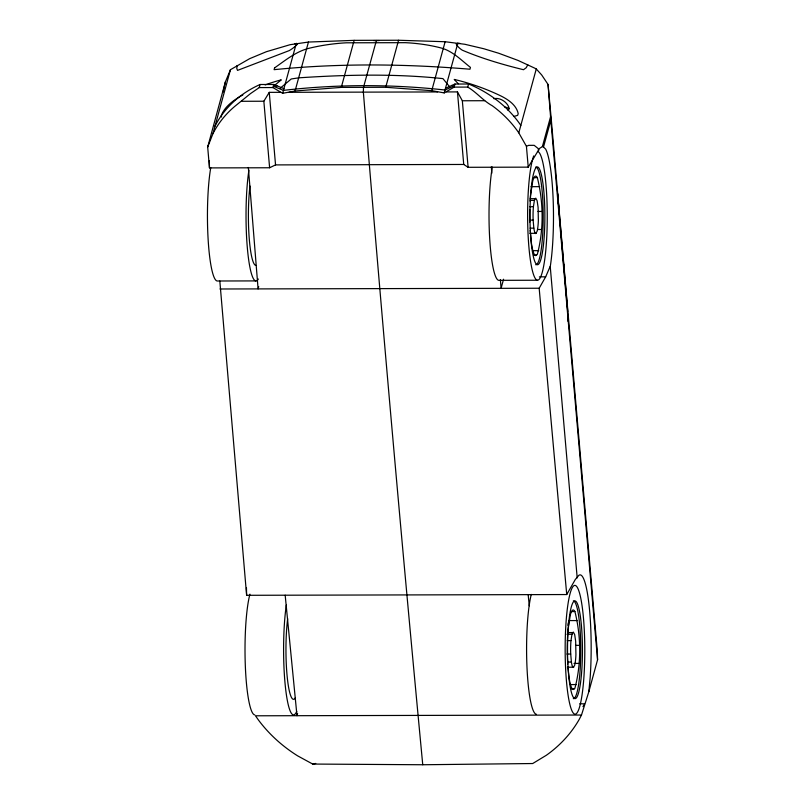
<?xml version="1.0" encoding="UTF-8"?>
<svg xmlns="http://www.w3.org/2000/svg" width="805" height="805" viewBox="0 0 805 805"><rect width="100%" height="100%" fill="white"/><g stroke="black" fill="none" stroke-linecap="round" stroke-linejoin="round"><path stroke-width="1.21" d="M551.033 123.376L551.244 119.019L548.054 84.445L541.654 74.915L536.271 68.968L534.379 67.982L518.068 60.435L498.788 53.271L483.855 48.763L464.867 44.285L445.125 41.729L398.576 40.25L354.15 40.351L308.446 42.051L290.092 44.698L266.395 51.701L249.671 58.664L230.461 69.693L225.37 81.939L207.68 147.073L209.481 167.903L269.615 167.762L275.541 164.904L463.73 164.462L468.108 167.299L528.231 167.148L539.541 148.422L542.781 146.379L545.639 149.086A69.572 10.606 89.9 0 1 550.338 266.042L545.669 276.829L539.169 288.24L566.73 594.543L246.622 595.298L219.825 281.026M581.492 715.031L255.467 715.796L258.576 720.193A138.158 119.522 15.3 0 0 297.659 755.865L312.702 764.056L422.746 764.75L532.699 763.532L546.323 755.281A138.158 119.522 15.3 0 0 579.208 719.429L581.492 715.031L588.837 691.686L590.166 677.609A71.746 10.938 89.9 0 0 589.008 604.716A71.746 10.938 89.9 0 0 578.715 575.434L575.283 579.519L566.73 594.543M533.413 206.714L534.409 200.354L535.758 198.151L537.106 200.687L538.092 207.288L538.354 220.761A17.71 2.697 89.9 0 1 537.096 231.357L535.738 233.571A17.71 2.697 89.9 0 1 533.836 228.147L533.141 220.127A17.71 2.697 89.9 0 1 533.413 206.714L529.67 206.724M570.976 640.619L571.973 634.26L573.321 632.056L574.679 634.592L575.656 641.193L575.927 654.666A17.71 2.697 89.9 0 1 574.659 665.272L573.311 667.476A17.71 2.697 89.9 0 1 571.399 662.052L570.705 654.032A17.71 2.697 89.9 0 1 570.976 640.619L567.233 640.629M567.847 625.344L568.209 622.959M225.37 81.939L223.086 92.102M530.183 230.26L531.451 243.442A39.767 6.068 89.9 0 0 535.728 255.618L537.297 254.45C543.888 229.757 543.556 202.407 537.338 177.653L533.594 177.653M567.907 666.58L569.014 677.347A39.767 6.068 89.9 0 0 573.291 689.523L574.861 688.356C581.452 663.662 581.119 636.312 574.911 611.559L571.158 611.569M237.133 65.477L236.771 68.395L237.515 70.397L289.277 50.584A17.992 7.175 -26 0 0 295.495 46.036L297.367 44.275L294.63 43.681M207.68 147.073L212.983 133.58L230.461 69.693M212.983 133.58A108.876 94.195 15.3 0 1 234.798 106.361L250.425 93.652L259.25 87.584L260.085 84.495L273.72 84.465L283.913 88.661M528.231 167.148L526.43 146.319L518.792 132.855A108.876 94.195 15.3 0 0 492.278 105.757C483.171 100.746 476.681 92.364 467.735 87.091L454.111 87.121L444.219 92.907L431.732 90.683L385.706 87.282L341.28 87.393L295.053 91.005L282.656 93.289L272.875 87.554L273.72 84.465M282.656 93.289L296.331 43.299M295.053 91.005L308.446 42.051M258.717 286.63L258.093 288.904L248.343 167.47M341.28 87.393L354.15 40.351M385.706 87.282L398.576 40.25M431.732 90.683L445.125 41.729M444.219 92.907L457.894 42.917M454.111 87.121L454.956 84.042L468.58 84.002A108.876 94.195 15.3 0 1 520.835 125.389M467.735 87.091L468.58 84.002M297.598 713.451L296.985 715.695L285.181 595.207M518.792 132.855L536.271 68.968M503.578 279.214L501.082 288.331L500.378 279.566M542.379 146.641L550.56 116.755L548.054 84.445M543.516 146.993L550.841 120.217L550.56 116.755M588.837 691.686L597.562 659.798L597.32 651.195L551.244 119.019M527.778 64.792L526.239 67.711L523.502 69.713C502.712 64.631 481.933 58.513 462.261 50.172A17.992 9.016 17.5 0 1 457.25 45.654L456.173 43.903L459.796 43.299M582.971 706.649L584.561 703.812L579.67 703.822M269.615 167.762L263.849 101.229L269.252 92.354L280.321 92.323M280.11 88.309L291.239 78.981L298.655 77.844C346.653 74.634 395.044 73.597 442.931 78.618L449.582 86.719M273.801 86.034L281.297 79.846L280.422 80.067A212.148 176.365 30.6 0 0 265.157 84.928M445.487 88.278L454.956 84.042M493.847 98.713C500.126 97.113 508.106 102.537 509.273 108.826L507.693 110.003M526.43 146.319L528.674 145.343L534.188 145.333L538.042 148.442L538.726 150.404M277 85.813L274.213 86.588L283.451 90.381C336.933 84.163 391.492 84.133 445.014 90.009L453.587 86.165L451.907 85.4M312.702 764.056L315.741 763.452M513.731 116.494L517.645 115.367L518.199 113.656C516.528 105.264 508.488 99.77 501.294 96.147A212.148 186.337 -2.6 0 0 455.187 79.655L454.231 79.433L458.266 83.75M373.661 40.572L379.205 40.562M259.25 87.584L272.875 87.554M289.106 92.303L437.598 91.951M446.393 91.931L457.451 91.901L462.342 100.766L468.108 167.299M241.49 101.289L263.849 101.229M462.342 100.766L484.701 100.716M530.998 186.68L539.742 186.649M530.304 198.674L535.063 198.664M530.666 200.365L534.409 200.354M537.971 211.453L541.715 211.443M529.398 220.127L533.141 220.127M530.092 228.157L533.836 228.147M537.69 229.516L541.433 229.506M529.851 233.329L536.09 233.309M532.518 250.677L538.766 250.657M534.017 255.034L536.512 255.034M539.38 276.85L545.669 276.829M255.809 280.905L217.219 280.995A64.4 9.821 89.9 0 1 208.072 238.391A64.4 9.821 89.9 0 1 210.749 167.722M537.388 280.241L498.798 280.331A64.4 9.821 89.9 0 1 489.641 237.727A64.4 9.821 89.9 0 1 492.328 167.058M220.007 288.995L539.169 288.24M568.572 620.585L577.306 620.564M567.877 632.579L572.627 632.569M566.982 634.27L571.973 634.26M575.535 645.358L579.278 645.348M566.962 654.042L570.705 654.032M567.656 662.062L571.399 662.052M574.005 663.421L578.996 663.411M567.414 667.234L573.653 667.214M570.091 684.582L576.33 684.562M571.58 688.949L574.076 688.939M207.821 146.097L208.354 146.097M221.596 117.007L221.133 116.071C224.052 107.447 232.082 101.39 239.588 96.761A212.148 176.365 30.6 0 1 242.838 94.96M376.408 40.492L363.488 87.332L363.357 92.122C381.741 316.456 401.484 540.678 422.746 764.75M558.318 200.646L557.553 193.391L567.726 311.515M558.197 201.139L559.113 209.843M528.171 594.633L529.267 605.813M550.841 120.217L597.562 659.798M550.238 266.525L577.195 577.91M457.451 91.901L463.73 164.462M269.252 92.354L275.541 164.904M491.332 166.897L491.835 173.156M567.756 664.165L567.455 659.335A39.767 6.068 89.9 0 1 567.726 633.867M563.822 264.292L563.963 266.626M563.027 255.054L563.188 257.882M567.917 316.516L568.099 321.517M246.451 587.791L246.622 595.298M209.31 160.658L209.481 167.903M255.819 265.388A48.884 7.456 89.9 0 1 249.148 237.314A48.884 7.456 89.9 0 1 249.953 186.046M258.355 279.023A64.4 9.821 89.9 0 1 247.326 247.668A64.4 9.821 89.9 0 1 248.926 170.137M215.026 126.113A108.876 94.195 15.3 0 1 260.085 84.495M295.314 697.865A48.884 7.456 89.9 0 1 287.133 676.14A48.884 7.456 89.9 0 1 287.667 618.713M296.743 711.348A64.4 9.821 89.9 0 1 285.171 684.642A64.4 9.821 89.9 0 1 286.328 605.108M254.793 714.91A64.4 9.821 89.9 0 1 245.334 666.017A64.4 9.821 89.9 0 1 249.942 594.15M529.771 222.039A39.767 6.068 89.9 0 1 529.75 209.36M530.082 201.169A39.767 6.068 89.9 0 1 530.505 195.333L532.739 181.055A39.767 6.068 89.9 0 1 537.338 177.653M537.458 151.461A64.4 9.821 89.9 0 1 546.484 241.611A64.4 9.821 89.9 0 1 530.455 260.538A64.4 9.821 89.9 0 1 533.695 155.908M535.778 166.987A48.884 7.456 89.9 0 1 543.204 216.766A48.884 7.456 89.9 0 1 535.717 264.734M504.795 107.065A7.658 3.663 -4.9 0 1 508.921 108.776M567.887 631.502A39.767 6.068 89.9 0 1 568.078 629.248L570.302 614.96A39.767 6.068 89.9 0 1 574.911 611.559M573.341 600.892A48.884 7.456 89.9 0 1 580.767 650.682A48.884 7.456 89.9 0 1 573.291 698.639M536.371 714.246A64.4 9.821 89.9 0 1 526.943 666.258A64.4 9.821 89.9 0 1 531.28 594.412M274.596 67.872L274.103 69.673C338.975 63.122 404.996 63.826 469.959 69.22L470.452 67.409C461.164 60.113 452.38 50.775 440.566 47.837A98.26 47.736 -1.2 0 0 405.338 42.675L346.321 42.806A98.26 45.996 -8.7 0 0 309.553 48.149C296.321 51.248 285.503 60.234 274.596 67.872M530.978 190.624A48.884 7.456 89.9 0 0 537.398 264.724A48.884 7.456 89.9 0 0 543.898 192.204A48.884 7.456 89.9 0 0 530.978 190.624M568.551 624.529A48.884 7.456 89.9 0 0 574.961 698.629A48.884 7.456 89.9 0 0 581.462 626.119A48.884 7.456 89.9 0 0 568.551 624.529M566.509 616.519A64.4 9.821 89.9 0 0 574.961 714.156A64.4 9.821 89.9 0 0 583.514 618.602A64.4 9.821 89.9 0 0 566.509 616.519"/></g></svg>
